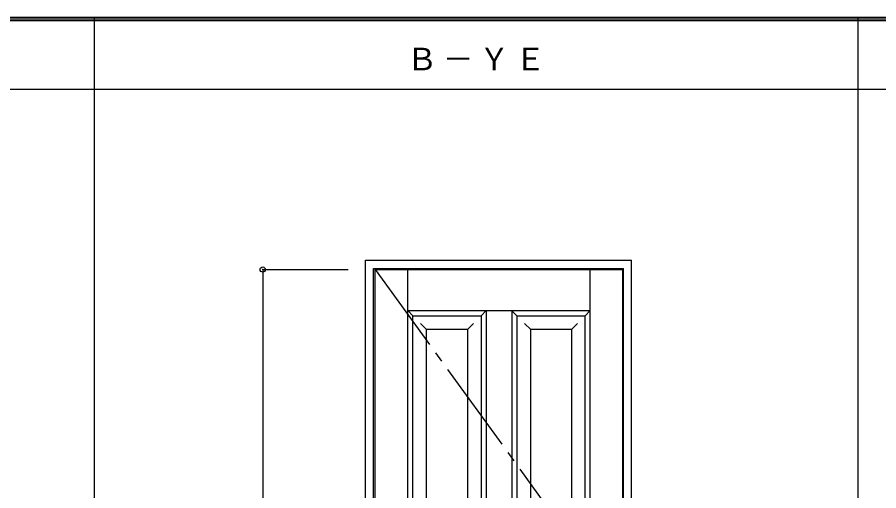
# Model space of a CAD drawing. Units: millimetres, scale not verified. Extents: x -6000 to 5700, y -4307 to 4260.
# Drawn here: x -3483 to -966, y 2792 to 4175 of the extents above; entities that cross this region are included whole.
import ezdxf

# ---------------------------------------------------------------- set-up
doc = ezdxf.new("R2010")
doc.units = ezdxf.units.MM
doc.header["$LTSCALE"] = 30
doc.header["$PDMODE"] = 32
doc.header["$PDSIZE"] = 15
doc.linetypes.add('CHAIN2', pattern=[12, 9, -1, 1, -1])
for name, color, linetype in [('0-2_扉', 7, 'Continuous'), ('0-4_枠', 3, 'Continuous'), ('0-7', 7, 'CHAIN2'), ('0-A_文字', 7, 'Continuous'), ('0-B_寸法', 7, 'Continuous'), ('F-1_枠', 6, 'Continuous')]:
    doc.layers.add(name, color=color, linetype=linetype)
doc.styles.add('ＭＳ ゴシック', font='')
doc.styles.get('ＭＳ ゴシック').set_extended_font_data('MS Gothic')

msp = doc.modelspace()

# ---------------------------------------------------------------- linework, layer by layer
at = {"layer": '0-2_扉'}
for p, q in [((-2436.8, 1443), (-2436.8, 3438)), ((-2436.8, 3438), (-1713.8, 3438)), ((-2341.8, 2404.98), (-2341.8, 3438)), ((-1808.8, 1443), (-1808.8, 3438)), ((-1713.8, 1443), (-1713.8, 3438)), ((-2341.8, 3318), (-2035.3, 3318)), ((-2341.8, 3318), (-2326.8, 3303)), ((-2326.8, 3303), (-2127.8, 3303)), ((-2326.8, 2411.41), (-2326.8, 3303)), ((-2127.8, 3303), (-2112.8, 3318)), ((-2127.8, 3303), (-2127.8, 3015)), ((-2112.8, 3318), (-2112.8, 2243)), ((-2037.8, 3318), (-2037.8, 2243)), ((-2022.8, 3303), (-2037.51, 3317.71)), ((-2022.8, 3303), (-2022.8, 3015)), ((-2022.8, 3303), (-1823.8, 3303)), ((-1823.8, 2258), (-1823.8, 3303)), ((-2286.76, 3263), (-2304.44, 3280.68)), ((-2167.76, 3263), (-2150.09, 3280.68)), ((-1982.8, 3263), (-2000.48, 3280.68)), ((-1863.8, 3263), (-1846.12, 3280.68)), ((-2167.76, 3263), (-2286.8, 3263)), ((-2286.8, 2420.36), (-2286.8, 3263)), ((-2167.8, 3263), (-2167.8, 2298)), ((-1863.8, 3263), (-1982.8, 3263)), ((-1982.8, 2298), (-1982.8, 3263)), ((-1863.8, 3263), (-1863.8, 2298)), ((-2326.61, 3120), (-2326.8, 3120)), ((-2127.8, 3015), (-2127.8, 2258)), ((-2022.8, 3015), (-2022.8, 2258))]:
    msp.add_line(p, q, dxfattribs=at)
msp.add_lwpolyline([(-2035.3, 3318), (-1808.8, 3318), (-1823.8, 3303)], dxfattribs=at)
at = {"layer": '0-4_枠'}
for p, q in [((-2465.8, 3465), (-1687.8, 3465)), ((-2465.8, 1418), (-2465.8, 3465)), ((-1687.8, 1418), (-1687.8, 3465)), ((-2441.8, 3441), (-1711.8, 3441)), ((-2441.8, 1418), (-2441.8, 3441)), ((-1711.8, 1418), (-1711.8, 3441))]:
    msp.add_line(p, q, dxfattribs=at)
at = {"layer": '0-7'}
msp.add_lwpolyline([(-2436.8, 3438), (-1713.8, 2440.5), (-2436.8, 1443)], dxfattribs=at)
at = {"layer": '0-B_寸法', "color": 4}
for q in [(-2515.8, 3438), (-2765.8, 1443)]:
    msp.add_line((-2765.8, 3438), q, dxfattribs=at)
at = {"layer": '0-B_寸法'}
msp.add_point((-2765.8, 3438), dxfattribs=at)
at = {"layer": 'F-1_枠'}
for p, q in [((-6000, 4175), (5700, 4175)), ((-6000, 4170), (5700, 4170)), ((-6000, 4165), (5700, 4165)), ((-3258.4, 4175), (-3258.4, -3790)), ((-1026.8, 4175), (-1026.8, -3790)), ((-6000, 3965), (5700, 3965))]:
    msp.add_line(p, q, dxfattribs=at)

# ---------------------------------------------------------------- texts
at = {"layer": '0-A_文字', "insert": (-2345.1, 4020), "char_height": 65.98, "attachment_point": 7, "style": 'ＭＳ ゴシック'}
msp.add_mtext('\\T1.17;Ｂ－ＹＥ', dxfattribs=at)

doc.saveas('drawing.dxf')
